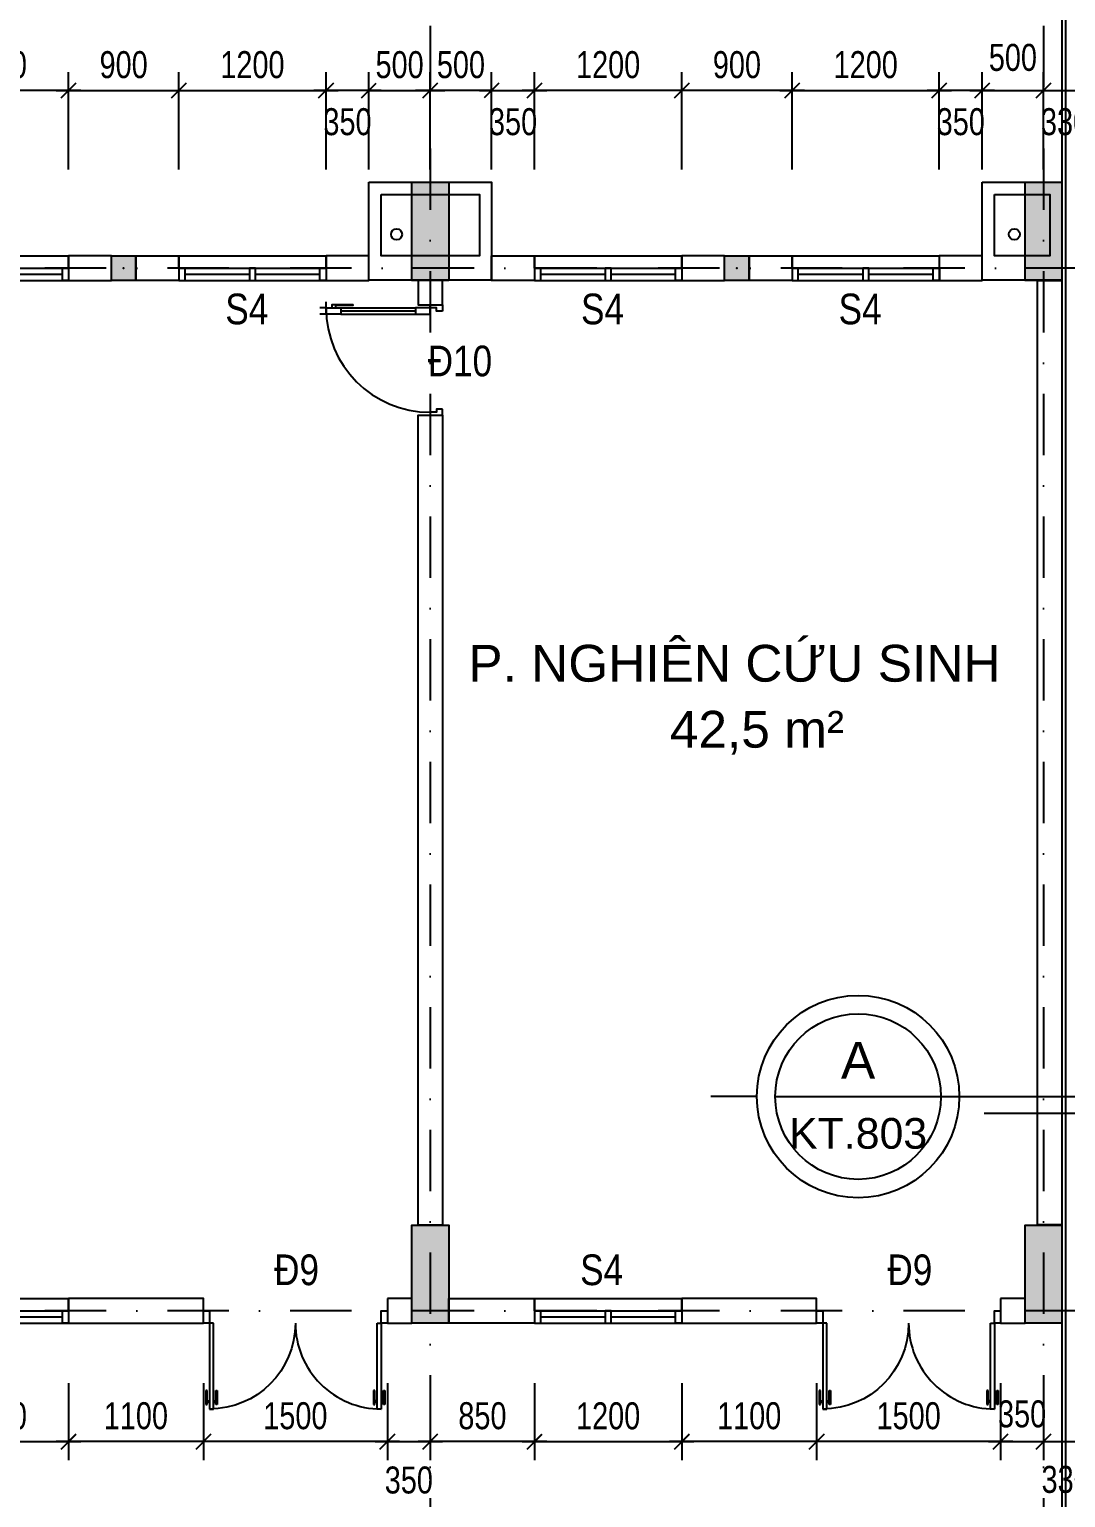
# Model space of a CAD drawing. Header units: millimetres. Extents: x -9574 to 115615, y -25569 to 161230.
# Drawn here: x 16731 to 25180, y 9978 to 21946 of the extents above; entities that cross this region are included whole.
import ezdxf
from ezdxf.enums import TextEntityAlignment as Align

# ---------------------------------------------------------------- set-up
doc = ezdxf.new("R2010")
doc.units = ezdxf.units.MM
doc.linetypes.add('luoi  H3$0$DASHDOT2', pattern=[0.5, 0.25, -0.125, 0, -0.125])
for name, color, linetype in [('cot TT T1$0$COT1', 7, 'Continuous'), ('CUA3', 3, 'Continuous'), ('cuaTT T1$0$TEXTcuaT1', 2, 'Continuous'), ('dimTT T1$0$KICHTHUOC', 2, 'Continuous'), ('GAIN TT 1$0$TUONG6', 6, 'Continuous'), ('KHOANH CT TM-T2-VS1 2$0$GHICHU7', 7, 'Continuous'), ('KHOANH CT TM-T2-VS1 2$0$TUONG6', 6, 'Continuous'), ('luoi  H3$0$luoi  khe', 5, 'Continuous'), ('luoi  H3$0$truc 3', 8, 'Continuous'), ('text T1$0$textH3', 4, 'Continuous'), ('TT T1$0$03', 4, 'Continuous'), ('TT T1$0$COTPHU7', 7, 'Continuous'), ('TT T1$0$CUA', 7, 'Continuous'), ('TT T1$0$CUA3', 3, 'Continuous'), ('TT T1$0$DODOC2', 7, 'Continuous'), ('TT T1$0$HATCH', 8, 'Continuous'), ('TT T1$0$TUONG6', 6, 'Continuous')]:
    doc.layers.add(name, color=color, linetype=linetype)
doc.styles.add('cuaTT T1$0$VNI-Helve-Condense', font='vhelvcn_0.ttf')
doc.styles.add('dimTT T1$1$VSIMPLEX.SHX', font='VSIMPLEX.SHX', dxfattribs={"width": 0.8})
doc.styles.add('KHOANH CT TM-T2-VS1 2$0$VNI-HELVE', font='vhelven_0.ttf')
doc.styles.add('text T1$0$VNI-HELVE', font='vhelven_0.ttf')
doc.dimstyles.new('dimTT T1$1$1-100', dxfattribs={"dimscale": 0, "dimtxt": 220, "dimasz": 120, "dimexe": 150, "dimexo": 300, "dimgap": 100, "dimtad": 1, "dimdec": 0, "dimzin": 0, "dimdsep": 46, "dimtxsty": 'dimTT T1$1$VSIMPLEX.SHX', "dimblk1": 'dimTT T1$1$_OBLIQUE', "dimblk2": 'dimTT T1$1$_OBLIQUE', "dimsah": 1, "dimcen": 0, "dimdle": 100, "dimclrd": 2, "dimclre": 2, "dimclrt": 4, "dimadec": 0, "dimazin": 0, "dimtfac": 1, "dimtdec": 0, "dimtix": 1, "dimtmove": 2, "dimatfit": 3, "dimfxl": 0, "dimtolj": 1, "dimtzin": 0, "dimlwd": -1, "dimlwe": -1, "dimarcsym": 0})

# ---------------------------------------------------------------- blocks, each defined once
blk = doc.blocks.new('luoi  H3')
at = {"layer": 'luoi  H3$0$luoi  khe', "color": 5, "ltscale": 200}
for p, q in [((25150, 23349.4), (25150, 100)), ((25180, 23349.4), (25180, 100))]:
    blk.add_line(p, q, dxfattribs=at)
at = {"layer": 'luoi  H3$0$truc 3', "linetype": 'luoi  H3$0$DASHDOT2', "ltscale": 2000}
for p, q in [((20000, 23976.2), (20000, -1379.3)), ((25000, 23976.2), (25000, -1379.3)), ((67362.8, 20000), (-994.8, 20000)), ((67362.8, 11500), (-994.8, 11500))]:
    blk.add_line(p, q, dxfattribs=at)
blk = doc.blocks.new('TT T1$0$Cotvuong')
blk.add_hatch(color=256).paths.add_polyline_path([(50, 50), (-50, 50), (-50, -50), (50, -50)])
blk.add_lwpolyline([(-50, -50), (50, -50), (50, 50), (-50, 50)], close=True)
blk.add_point((0, 0))
blk = doc.blocks.new('TT T1$0$CUA 1200')
at = {"layer": 'TT T1$0$CUA3'}
for p, q in [((230027, 244954), (228827, 244954)), ((230027, 244854), (230027, 244954)), ((230027, 244854), (228827, 244854)), ((230027, 244754), (228827, 244754)), ((229402, 244804), (228877, 244804)), ((229977, 244804), (229452, 244804))]:
    blk.add_line(p, q, dxfattribs=at)
blk.add_lwpolyline([(228827, 244854), (228827, 244954)], dxfattribs=at)
for points in [[(228827, 244754), (228877, 244754), (228877, 244854), (228827, 244854)], [(229452, 244754), (229402, 244754), (229402, 244854), (229452, 244854)], [(230027, 244754), (229977, 244754), (229977, 244854), (230027, 244854)]]:
    blk.add_lwpolyline(points, close=True, dxfattribs=at)
blk = doc.blocks.new('TT T1$0$CD900')
for p, q in [((830, 75), (220, 75)), ((220, 50), (830, 50)), ((899, 25), (871, 25)), ((950, 75), (1000, 75)), ((950, 25), (1000, 25)), ((950, 25), (950, -25))]:
    blk.add_line(p, q)
for points in [[(0, 850), (50, 850), (50, 875), (100, 875), (100, 900), (0, 900)], [(0, 50), (50, 50), (50, 25), (100, 25), (100, 0), (0, 0)]]:
    blk.add_lwpolyline(points, close=True)
for points in [[(220, 25), (220, 75), (100, 75), (100, 25), (220, 25)], [(853, 25), (220, 25)], [(899, 25), (899, -3), (730, -3)], [(871, 25), (871, 2), (730, 2), (730, -3)], [(830, 25), (830, 75), (950, 75), (950, 25), (830, 25)]]:
    blk.add_lwpolyline(points)
at = {"layer": 'TT T1$0$HATCH'}
blk.add_arc((100, 25), 850, 0, 90, dxfattribs=at)
blk = doc.blocks.new('TT T1$0$D1500')
at = {"linetype": 'Continuous'}
for p, q in [((-700, -50), (-700, -82)), ((0, -50), (-700, -50)), ((-700, -82), (0, -82)), ((-550, -20), (-663, -20)), ((-663, -20), (-663, -31)), ((-663, -31), (-550, -31)), ((-663, -102), (-550, -102)), ((-663, -112), (-663, -102)), ((-550, -112), (-663, -112)), ((-645, -31), (-645, -50)), ((-645, -82), (-645, -102)), ((-634, -31), (-634, -50)), ((-634, -82), (-634, -102)), ((-550, -31), (-550, -20)), ((-550, -102), (-550, -112)), ((-700, -1418), (0, -1418)), ((-700, -1450), (-700, -1418)), ((-550, -1388), (-663, -1388)), ((-663, -1388), (-663, -1398)), ((-663, -1398), (-550, -1398)), ((-645, -1418), (-645, -1398)), ((-634, -1418), (-634, -1398)), ((-550, -1398), (-550, -1388)), ((0, -1450), (-700, -1450)), ((-663, -1469), (-550, -1469)), ((-663, -1480), (-663, -1469)), ((-550, -1480), (-663, -1480)), ((-645, -1469), (-645, -1450)), ((-634, -1469), (-634, -1450)), ((-550, -1469), (-550, -1480))]:
    blk.add_line(p, q, dxfattribs=at)
at = {"color": 4, "linetype": 'Continuous'}
for p, q in [((0, -82), (0, -50)), ((0, -1418), (0, -1450))]:
    blk.add_line(p, q, dxfattribs=at)
at = {"ltscale": 2}
for points in [[(0, -50), (100, -50), (100, 0), (0, 0)], [(0, -1500), (100, -1500), (100, -1450), (0, -1450)]]:
    blk.add_lwpolyline(points, close=True, dxfattribs=at)
at = {"linetype": 'Continuous', "extrusion": (0, 0, -1)}
blk.add_ellipse((0, -50), major_axis=(495, 495), ratio=1, start_param=2.356194, end_param=3.926991, dxfattribs=at)
at = {"linetype": 'Continuous'}
blk.add_ellipse((0, -1450), major_axis=(-495, 495), ratio=1, start_param=-0.785398, end_param=0.785398, dxfattribs=at)
blk = doc.blocks.new('TT T1')
at = {"layer": 'TT T1$0$DODOC2', "ltscale": 2}
blk.add_line((25149.9, 11399.8), (25150, 8600), dxfattribs=at)
for centre in [(19725, 20275.2), (24761.8, 20275.5)]:
    blk.add_circle(centre, 45, dxfattribs=at)
at = {"layer": 'TT T1$0$TUONG6'}
for points in [[(17050, 19899.3), (17400, 19899.3), (17400, 20099.3), (17050, 20099.3)], [(17950, 19899.3), (17600, 19899.3), (17600, 20099.3), (17950, 20099.3)], [(19500, 20099.3), (19150, 20099.3), (19150, 19899.3), (19500, 19899.3)], [(20500, 20099.3), (20850, 20099.3), (20850, 19899.3), (20500, 19899.3)], [(22050, 19899.3), (22400, 19899.3), (22400, 20099.3), (22050, 20099.3)], [(22950, 19899.3), (22600, 19899.3), (22600, 20099.3), (22950, 20099.3)], [(24500, 20099.3), (24150, 20099.3), (24150, 19899.3), (24500, 19899.3)], [(20100, 19700), (20100, 19900), (19900, 19900), (19900, 19700)], [(25150, 19900), (25150, 12200.4), (24950, 12200.4), (24950, 19900)], [(20100, 18800), (20100, 12200), (19900, 12200), (19900, 18800)], [(17050, 11400), (18150, 11400), (18150, 11600), (17050, 11600)], [(19650, 11600), (19650, 11400), (19850, 11400), (19850, 11600)], [(20150, 11600), (20850, 11600), (20850, 11400), (20150, 11400)], [(22050, 11400), (23150, 11400), (23150, 11600), (22050, 11600)], [(24650, 11600), (24650, 11400), (24850, 11400), (24850, 11600)]]:
    blk.add_lwpolyline(points, close=True, dxfattribs=at)
at = {"layer": 'TT T1$0$03', "xscale": -1}
for p in [(245877.4, -224854.3), (247977.4, -224854.3), (250877.4, -224854.3), (252977.4, -224854.3), (245877.4, -233353.6), (250877.4, -233353.6)]:
    blk.add_blockref('TT T1$0$CUA 1200', p, dxfattribs=at)
at = {"layer": 'TT T1$0$COTPHU7', "ltscale": 2, "xscale": -2, "yscale": 2}
for p in [(17500, 19999.3), (22500, 19999.3)]:
    blk.add_blockref('TT T1$0$Cotvuong', p, dxfattribs=at)
at = {"layer": 'TT T1$0$CUA', "rotation": 180}
blk.add_blockref('TT T1$0$CD900', (20100, 19700), dxfattribs=at)
at = {"layer": 'TT T1$0$CUA3', "xscale": -1, "rotation": 270}
for p in [(19650, 11400), (24650, 11400)]:
    blk.add_blockref('TT T1$0$D1500', p, dxfattribs=at)
blk = doc.blocks.new('text T1')
at = {"layer": 'text T1$0$textH3', "style": 'text T1$0$VNI-HELVE'}
for s, p in [('P. NGHIEÂN CÖÙU SINH', (20310, 16629)), ('42,5 m²', (21953, 16091))]:
    blk.add_text(s, height=300, dxfattribs=at).set_placement(p)
blk = doc.blocks.new('GAIN TT 1')
at = {"layer": 'GAIN TT 1$0$TUONG6'}
for points in [[(19500, 20700.4), (20500, 20700.4), (20500, 19900.4), (19500, 19900.4)], [(19600, 20600.4), (20400, 20600.4), (20400, 20100.4), (19600, 20100.4)], [(24500, 20700.4), (25150, 20700.4), (25150, 19900.4), (24500, 19900.4)], [(24600, 20600.4), (25050, 20600.4), (25050, 20100.4), (24600, 20100.4)]]:
    blk.add_lwpolyline(points, close=True, dxfattribs=at)
blk = doc.blocks.new('cot TT T1$0$COTRET')
at = {"layer": 'cot TT T1$0$COT1'}
for points in [[(40610, 0), (40910, 0), (40910, 800), (40610, 800)], [(45610, 0), (45910, 0), (45910, 800), (45610, 800)], [(40610, -8500), (40910, -8500), (40910, -7700), (40610, -7700)], [(45610, -8500), (45910, -8500), (45910, -7700), (45610, -7700)]]:
    blk.add_hatch(color=256, dxfattribs=at).paths.add_polyline_path(points)
for points in [[(40610, 0), (40910, 0), (40910, 800), (40610, 800)], [(45610, 0), (45910, 0), (45910, 800), (45610, 800)], [(40610, -8500), (40910, -8500), (40910, -7700), (40610, -7700)], [(45610, -8500), (45910, -8500), (45910, -7700), (45610, -7700)]]:
    blk.add_lwpolyline(points, close=True, dxfattribs=at)
blk = doc.blocks.new('cot TT T1')
at = {"layer": 'cot TT T1$0$COT1', "ltscale": 2, "extrusion": (0, 0, -1), "zscale": -1}
blk.add_blockref('cot TT T1$0$COTRET', (-65760, 19900), dxfattribs=at)
blk = doc.blocks.new('KHOANH CT TM-T2-VS1 2$0$Chitiet')
for p, q in [((-550, 0), (-800, 0)), ((-450, 0), (450, 0)), ((550, 0), (800, 0))]:
    blk.add_line(p, q)
for radius in [550, 450]:
    blk.add_circle((0, 0), radius)
at = {"style": 'KHOANH CT TM-T2-VS1 2$0$VNI-HELVE'}
for tag, p in [('CT1', (0, 197.2)), ('KT01', (0, -200))]:
    blk.add_attdef(tag, text='', height=200, dxfattribs=at).set_placement(p, align=Align.MIDDLE)
blk = doc.blocks.new('KHOANH CT TM-T2-VS1 2')
at = {"layer": 'KHOANH CT TM-T2-VS1 2$0$GHICHU7'}
blk.add_lwpolyline([(24084, 13247), (25713, 13247)], dxfattribs=at)
at = {"layer": 'KHOANH CT TM-T2-VS1 2$0$TUONG6', "ltscale": 2}
blk.add_line((24517, 13113), (25452, 13113), dxfattribs=at)
at = {"layer": 'KHOANH CT TM-T2-VS1 2$0$GHICHU7'}
ref = blk.add_blockref('KHOANH CT TM-T2-VS1 2$0$Chitiet', (23488, 13247), dxfattribs=dict(at, xscale=1.5, yscale=1.5, zscale=1.5))
ref.add_attrib('KT01', 'KT.803', dxfattribs={"layer": '0', "height": 250, "style": 'KHOANH CT TM-T2-VS1 2$0$VNI-HELVE'}).set_placement((23488, 12947), align=Align.MIDDLE)
ref.add_attrib('CT1', 'A', dxfattribs={"layer": '0', "height": 300, "style": 'KHOANH CT TM-T2-VS1 2$0$VNI-HELVE'}).set_placement((23488, 13543), align=Align.MIDDLE)
blk = doc.blocks.new('dimTT T1$1$_OBLIQUE')
at = {"color": 0, "linetype": 'ByBlock'}
blk.add_line((-0.5, -0.5), (0.5, 0.5), dxfattribs=at)
blk = doc.blocks.new('*D2145')
at = {"layer": 'DEFPOINTS', "color": 0, "ltscale": 2}
for p in [(20000, 11212), (20850, 11212), (20000, 10434)]:
    blk.add_point(p, dxfattribs=at)
at = {"layer": 'dimTT T1$0$KICHTHUOC', "color": 2, "ltscale": 2}
for p, q in [((20000, 10912), (20000, 10284)), ((20850, 10912), (20850, 10284)), ((20950, 10434), (19900, 10434))]:
    blk.add_line(p, q, dxfattribs=at)
at = {"layer": 'dimTT T1$0$KICHTHUOC', "color": 2, "ltscale": 2, "xscale": 120, "yscale": 120, "zscale": 120}
for p, rotation in [((20000, 10434), 179.9999999999974), ((20850, 10434), 359.9999999999973)]:
    blk.add_blockref('dimTT T1$1$_OBLIQUE', p, dxfattribs=dict(at, rotation=rotation))
at = {"layer": 'dimTT T1$0$KICHTHUOC', "color": 4, "ltscale": 2, "insert": (20425, 10644), "char_height": 220, "attachment_point": 5, "style": 'dimTT T1$1$VSIMPLEX.SHX'}
blk.add_mtext('\\A1;850', dxfattribs=at)
blk = doc.blocks.new('*D2155')
at = {"layer": 'DEFPOINTS', "color": 0, "ltscale": 2}
for p in [(25000, 11212), (25330, 11212), (25330, 10434)]:
    blk.add_point(p, dxfattribs=at)
at = {"layer": 'dimTT T1$0$KICHTHUOC', "color": 2, "ltscale": 2}
for p, q in [((25000, 10912), (25000, 10284)), ((25330, 10912), (25330, 10284)), ((24900, 10434), (25430, 10434))]:
    blk.add_line(p, q, dxfattribs=at)
at = {"layer": 'dimTT T1$0$KICHTHUOC', "color": 2, "ltscale": 2, "xscale": 120, "yscale": 120, "zscale": 120, "rotation": 180}
blk.add_blockref('dimTT T1$1$_OBLIQUE', (25000, 10434), dxfattribs=at)
at = {"layer": 'dimTT T1$0$KICHTHUOC', "color": 2, "ltscale": 2, "xscale": 120, "yscale": 120, "zscale": 120}
blk.add_blockref('dimTT T1$1$_OBLIQUE', (25330, 10434), dxfattribs=at)
at = {"layer": 'dimTT T1$0$KICHTHUOC', "color": 4, "ltscale": 2, "insert": (25180, 10125), "char_height": 220, "attachment_point": 5, "style": 'dimTT T1$1$VSIMPLEX.SHX'}
blk.add_mtext('\\A1;330', dxfattribs=at)
blk = doc.blocks.new('*D2193')
at = {"layer": 'DEFPOINTS', "color": 0, "ltscale": 2}
for p in [(20000, 21447), (20000, 20505), (20500, 20505)]:
    blk.add_point(p, dxfattribs=at)
at = {"layer": 'dimTT T1$0$KICHTHUOC', "color": 2, "ltscale": 2}
for p, q in [((20000, 20805), (20000, 21597)), ((20500, 20805), (20500, 21597)), ((20000, 21447), (19880, 21447)), ((20500, 21447), (20000, 21447)), ((20500, 21447), (20620, 21447))]:
    blk.add_line(p, q, dxfattribs=at)
at = {"layer": 'dimTT T1$0$KICHTHUOC', "color": 2, "ltscale": 2, "xscale": 120, "yscale": 120, "zscale": 120}
blk.add_blockref('dimTT T1$1$_OBLIQUE', (20000, 21447), dxfattribs=at)
at = {"layer": 'dimTT T1$0$KICHTHUOC', "color": 2, "ltscale": 2, "xscale": 120, "yscale": 120, "zscale": 120, "rotation": 180}
blk.add_blockref('dimTT T1$1$_OBLIQUE', (20500, 21447), dxfattribs=at)
at = {"layer": 'dimTT T1$0$KICHTHUOC', "color": 4, "ltscale": 2, "insert": (20250, 21657), "char_height": 220, "attachment_point": 5, "style": 'dimTT T1$1$VSIMPLEX.SHX'}
blk.add_mtext('\\A1;500', dxfattribs=at)
blk = doc.blocks.new('*D2194')
at = {"layer": 'DEFPOINTS', "color": 0, "ltscale": 2}
for p in [(20850, 21447), (20500, 20505), (20850, 20505)]:
    blk.add_point(p, dxfattribs=at)
at = {"layer": 'dimTT T1$0$KICHTHUOC', "color": 2, "ltscale": 2}
for p, q in [((20500, 20805), (20500, 21597)), ((20850, 20805), (20850, 21597)), ((20400, 21447), (20950, 21447))]:
    blk.add_line(p, q, dxfattribs=at)
at = {"layer": 'dimTT T1$0$KICHTHUOC', "color": 2, "ltscale": 2, "xscale": 120, "yscale": 120, "zscale": 120, "rotation": 180}
blk.add_blockref('dimTT T1$1$_OBLIQUE', (20500, 21447), dxfattribs=at)
at = {"layer": 'dimTT T1$0$KICHTHUOC', "color": 2, "ltscale": 2, "xscale": 120, "yscale": 120, "zscale": 120}
blk.add_blockref('dimTT T1$1$_OBLIQUE', (20850, 21447), dxfattribs=at)
at = {"layer": 'dimTT T1$0$KICHTHUOC', "color": 4, "ltscale": 2, "insert": (20675, 21192), "char_height": 220, "attachment_point": 5, "style": 'dimTT T1$1$VSIMPLEX.SHX'}
blk.add_mtext('\\A1;350', dxfattribs=at)
blk = doc.blocks.new('*D2195')
at = {"layer": 'DEFPOINTS', "color": 0, "ltscale": 2}
for p in [(20850, 21447), (20850, 20505), (22050, 20505)]:
    blk.add_point(p, dxfattribs=at)
at = {"layer": 'dimTT T1$0$KICHTHUOC', "color": 2, "ltscale": 2}
for p, q in [((20850, 20805), (20850, 21597)), ((22050, 20805), (22050, 21597)), ((22150, 21447), (20750, 21447))]:
    blk.add_line(p, q, dxfattribs=at)
at = {"layer": 'dimTT T1$0$KICHTHUOC', "color": 2, "ltscale": 2, "xscale": 120, "yscale": 120, "zscale": 120, "rotation": 180}
blk.add_blockref('dimTT T1$1$_OBLIQUE', (20850, 21447), dxfattribs=at)
at = {"layer": 'dimTT T1$0$KICHTHUOC', "color": 2, "ltscale": 2, "xscale": 120, "yscale": 120, "zscale": 120}
blk.add_blockref('dimTT T1$1$_OBLIQUE', (22050, 21447), dxfattribs=at)
at = {"layer": 'dimTT T1$0$KICHTHUOC', "color": 4, "ltscale": 2, "insert": (21450, 21657), "char_height": 220, "attachment_point": 5, "style": 'dimTT T1$1$VSIMPLEX.SHX'}
blk.add_mtext('\\A1;1200', dxfattribs=at)
blk = doc.blocks.new('*D2196')
at = {"layer": 'DEFPOINTS', "color": 0, "ltscale": 2}
for p in [(22050, 21447), (22050, 20505), (22950, 20505)]:
    blk.add_point(p, dxfattribs=at)
at = {"layer": 'dimTT T1$0$KICHTHUOC', "color": 2, "ltscale": 2}
for p, q in [((22050, 20805), (22050, 21597)), ((22950, 20805), (22950, 21597)), ((23050, 21447), (21950, 21447))]:
    blk.add_line(p, q, dxfattribs=at)
at = {"layer": 'dimTT T1$0$KICHTHUOC', "color": 2, "ltscale": 2, "xscale": 120, "yscale": 120, "zscale": 120, "rotation": 180}
blk.add_blockref('dimTT T1$1$_OBLIQUE', (22050, 21447), dxfattribs=at)
at = {"layer": 'dimTT T1$0$KICHTHUOC', "color": 2, "ltscale": 2, "xscale": 120, "yscale": 120, "zscale": 120}
blk.add_blockref('dimTT T1$1$_OBLIQUE', (22950, 21447), dxfattribs=at)
at = {"layer": 'dimTT T1$0$KICHTHUOC', "color": 4, "ltscale": 2, "insert": (22500, 21657), "char_height": 220, "attachment_point": 5, "style": 'dimTT T1$1$VSIMPLEX.SHX'}
blk.add_mtext('\\A1;900', dxfattribs=at)
blk = doc.blocks.new('*D2197')
at = {"layer": 'DEFPOINTS', "color": 0, "ltscale": 2}
for p in [(24150, 21447), (22950, 20505), (24150, 20505)]:
    blk.add_point(p, dxfattribs=at)
at = {"layer": 'dimTT T1$0$KICHTHUOC', "color": 2, "ltscale": 2}
for p, q in [((22950, 20805), (22950, 21597)), ((24150, 20805), (24150, 21597)), ((22850, 21447), (24250, 21447))]:
    blk.add_line(p, q, dxfattribs=at)
at = {"layer": 'dimTT T1$0$KICHTHUOC', "color": 2, "ltscale": 2, "xscale": 120, "yscale": 120, "zscale": 120, "rotation": 180}
blk.add_blockref('dimTT T1$1$_OBLIQUE', (22950, 21447), dxfattribs=at)
at = {"layer": 'dimTT T1$0$KICHTHUOC', "color": 2, "ltscale": 2, "xscale": 120, "yscale": 120, "zscale": 120}
blk.add_blockref('dimTT T1$1$_OBLIQUE', (24150, 21447), dxfattribs=at)
at = {"layer": 'dimTT T1$0$KICHTHUOC', "color": 4, "ltscale": 2, "insert": (23550, 21657), "char_height": 220, "attachment_point": 5, "style": 'dimTT T1$1$VSIMPLEX.SHX'}
blk.add_mtext('\\A1;1200', dxfattribs=at)
blk = doc.blocks.new('*D2198')
at = {"layer": 'DEFPOINTS', "color": 0, "ltscale": 2}
for p in [(24150, 21447), (24150, 20505), (24500, 20505)]:
    blk.add_point(p, dxfattribs=at)
at = {"layer": 'dimTT T1$0$KICHTHUOC', "color": 2, "ltscale": 2}
for p, q in [((24150, 20805), (24150, 21597)), ((24500, 20805), (24500, 21597)), ((24600, 21447), (24050, 21447))]:
    blk.add_line(p, q, dxfattribs=at)
at = {"layer": 'dimTT T1$0$KICHTHUOC', "color": 2, "ltscale": 2, "xscale": 120, "yscale": 120, "zscale": 120, "rotation": 180}
blk.add_blockref('dimTT T1$1$_OBLIQUE', (24150, 21447), dxfattribs=at)
at = {"layer": 'dimTT T1$0$KICHTHUOC', "color": 2, "ltscale": 2, "xscale": 120, "yscale": 120, "zscale": 120}
blk.add_blockref('dimTT T1$1$_OBLIQUE', (24500, 21447), dxfattribs=at)
at = {"layer": 'dimTT T1$0$KICHTHUOC', "color": 4, "ltscale": 2, "insert": (24325, 21192), "char_height": 220, "attachment_point": 5, "style": 'dimTT T1$1$VSIMPLEX.SHX'}
blk.add_mtext('\\A1;350', dxfattribs=at)
blk = doc.blocks.new('*D2199')
at = {"layer": 'DEFPOINTS', "color": 0, "ltscale": 2}
for p in [(25000, 21447), (24500, 20505), (25000, 20505)]:
    blk.add_point(p, dxfattribs=at)
at = {"layer": 'dimTT T1$0$KICHTHUOC', "color": 2, "ltscale": 2}
for p, q in [((24500, 20805), (24500, 21597)), ((25000, 20805), (25000, 21597)), ((24400, 21447), (25100, 21447))]:
    blk.add_line(p, q, dxfattribs=at)
at = {"layer": 'dimTT T1$0$KICHTHUOC', "color": 2, "ltscale": 2, "xscale": 120, "yscale": 120, "zscale": 120, "rotation": 180}
blk.add_blockref('dimTT T1$1$_OBLIQUE', (24500, 21447), dxfattribs=at)
at = {"layer": 'dimTT T1$0$KICHTHUOC', "color": 2, "ltscale": 2, "xscale": 120, "yscale": 120, "zscale": 120}
blk.add_blockref('dimTT T1$1$_OBLIQUE', (25000, 21447), dxfattribs=at)
at = {"layer": 'dimTT T1$0$KICHTHUOC', "color": 4, "ltscale": 2, "insert": (24750, 21716), "char_height": 220, "attachment_point": 5, "style": 'dimTT T1$1$VSIMPLEX.SHX'}
blk.add_mtext('\\A1;500', dxfattribs=at)
blk = doc.blocks.new('*D2200')
at = {"layer": 'DEFPOINTS', "color": 0, "ltscale": 2}
for p in [(25330, 21447), (25000, 20505), (25330, 20505)]:
    blk.add_point(p, dxfattribs=at)
at = {"layer": 'dimTT T1$0$KICHTHUOC', "color": 2, "ltscale": 2}
for p, q in [((25000, 20805), (25000, 21597)), ((25330, 20805), (25330, 21597)), ((24900, 21447), (25430, 21447))]:
    blk.add_line(p, q, dxfattribs=at)
at = {"layer": 'dimTT T1$0$KICHTHUOC', "color": 2, "ltscale": 2, "xscale": 120, "yscale": 120, "zscale": 120, "rotation": 180}
blk.add_blockref('dimTT T1$1$_OBLIQUE', (25000, 21447), dxfattribs=at)
at = {"layer": 'dimTT T1$0$KICHTHUOC', "color": 2, "ltscale": 2, "xscale": 120, "yscale": 120, "zscale": 120}
blk.add_blockref('dimTT T1$1$_OBLIQUE', (25330, 21447), dxfattribs=at)
at = {"layer": 'dimTT T1$0$KICHTHUOC', "color": 4, "ltscale": 2, "insert": (25175, 21192), "char_height": 220, "attachment_point": 5, "style": 'dimTT T1$1$VSIMPLEX.SHX'}
blk.add_mtext('\\A1;330', dxfattribs=at)
blk = doc.blocks.new('*D2209')
at = {"layer": 'DEFPOINTS', "color": 0, "ltscale": 2}
for p in [(20000, 21447), (19500, 20505), (20000, 20505)]:
    blk.add_point(p, dxfattribs=at)
at = {"layer": 'dimTT T1$0$KICHTHUOC', "color": 2, "ltscale": 2}
for p, q in [((19500, 20805), (19500, 21597)), ((20000, 20805), (20000, 21597)), ((19500, 21447), (19380, 21447)), ((19500, 21447), (20000, 21447)), ((20000, 21447), (20120, 21447))]:
    blk.add_line(p, q, dxfattribs=at)
at = {"layer": 'dimTT T1$0$KICHTHUOC', "color": 2, "ltscale": 2, "xscale": 120, "yscale": 120, "zscale": 120}
blk.add_blockref('dimTT T1$1$_OBLIQUE', (19500, 21447), dxfattribs=at)
at = {"layer": 'dimTT T1$0$KICHTHUOC', "color": 2, "ltscale": 2, "xscale": 120, "yscale": 120, "zscale": 120, "rotation": 180}
blk.add_blockref('dimTT T1$1$_OBLIQUE', (20000, 21447), dxfattribs=at)
at = {"layer": 'dimTT T1$0$KICHTHUOC', "color": 4, "ltscale": 2, "insert": (19750, 21657), "char_height": 220, "attachment_point": 5, "style": 'dimTT T1$1$VSIMPLEX.SHX'}
blk.add_mtext('\\A1;500', dxfattribs=at)
blk = doc.blocks.new('*D2210')
at = {"layer": 'DEFPOINTS', "color": 0, "ltscale": 2}
for p in [(19150, 21447), (19150, 20505), (19500, 20505)]:
    blk.add_point(p, dxfattribs=at)
at = {"layer": 'dimTT T1$0$KICHTHUOC', "color": 2, "ltscale": 2}
for p, q in [((19150, 20805), (19150, 21597)), ((19500, 20805), (19500, 21597)), ((19600, 21447), (19050, 21447))]:
    blk.add_line(p, q, dxfattribs=at)
at = {"layer": 'dimTT T1$0$KICHTHUOC', "color": 2, "ltscale": 2, "xscale": 120, "yscale": 120, "zscale": 120, "rotation": 180}
blk.add_blockref('dimTT T1$1$_OBLIQUE', (19150, 21447), dxfattribs=at)
at = {"layer": 'dimTT T1$0$KICHTHUOC', "color": 2, "ltscale": 2, "xscale": 120, "yscale": 120, "zscale": 120}
blk.add_blockref('dimTT T1$1$_OBLIQUE', (19500, 21447), dxfattribs=at)
at = {"layer": 'dimTT T1$0$KICHTHUOC', "color": 4, "ltscale": 2, "insert": (19325, 21192), "char_height": 220, "attachment_point": 5, "style": 'dimTT T1$1$VSIMPLEX.SHX'}
blk.add_mtext('\\A1;350', dxfattribs=at)
blk = doc.blocks.new('*D2232')
at = {"layer": 'DEFPOINTS', "color": 0, "ltscale": 2}
for p in [(19150, 21447), (17950, 20505), (19150, 20505)]:
    blk.add_point(p, dxfattribs=at)
at = {"layer": 'dimTT T1$0$KICHTHUOC', "color": 2, "ltscale": 2}
for p, q in [((17950, 20805), (17950, 21597)), ((19150, 20805), (19150, 21597)), ((17850, 21447), (19250, 21447))]:
    blk.add_line(p, q, dxfattribs=at)
at = {"layer": 'dimTT T1$0$KICHTHUOC', "color": 2, "ltscale": 2, "xscale": 120, "yscale": 120, "zscale": 120, "rotation": 180}
blk.add_blockref('dimTT T1$1$_OBLIQUE', (17950, 21447), dxfattribs=at)
at = {"layer": 'dimTT T1$0$KICHTHUOC', "color": 2, "ltscale": 2, "xscale": 120, "yscale": 120, "zscale": 120}
blk.add_blockref('dimTT T1$1$_OBLIQUE', (19150, 21447), dxfattribs=at)
at = {"layer": 'dimTT T1$0$KICHTHUOC', "color": 4, "ltscale": 2, "insert": (18550, 21657), "char_height": 220, "attachment_point": 5, "style": 'dimTT T1$1$VSIMPLEX.SHX'}
blk.add_mtext('\\A1;1200', dxfattribs=at)
blk = doc.blocks.new('*D2233')
at = {"layer": 'DEFPOINTS', "color": 0, "ltscale": 2}
for p in [(17950, 21447), (17050, 20505), (17950, 20505)]:
    blk.add_point(p, dxfattribs=at)
at = {"layer": 'dimTT T1$0$KICHTHUOC', "color": 2, "ltscale": 2}
for p, q in [((17050, 20805), (17050, 21597)), ((17950, 20805), (17950, 21597)), ((16950, 21447), (18050, 21447))]:
    blk.add_line(p, q, dxfattribs=at)
at = {"layer": 'dimTT T1$0$KICHTHUOC', "color": 2, "ltscale": 2, "xscale": 120, "yscale": 120, "zscale": 120, "rotation": 180}
blk.add_blockref('dimTT T1$1$_OBLIQUE', (17050, 21447), dxfattribs=at)
at = {"layer": 'dimTT T1$0$KICHTHUOC', "color": 2, "ltscale": 2, "xscale": 120, "yscale": 120, "zscale": 120}
blk.add_blockref('dimTT T1$1$_OBLIQUE', (17950, 21447), dxfattribs=at)
at = {"layer": 'dimTT T1$0$KICHTHUOC', "color": 4, "ltscale": 2, "insert": (17500, 21657), "char_height": 220, "attachment_point": 5, "style": 'dimTT T1$1$VSIMPLEX.SHX'}
blk.add_mtext('\\A1;900', dxfattribs=at)
blk = doc.blocks.new('*D2234')
at = {"layer": 'DEFPOINTS', "color": 0, "ltscale": 2}
for p in [(15850, 21447), (15850, 20505), (17050, 20505)]:
    blk.add_point(p, dxfattribs=at)
at = {"layer": 'dimTT T1$0$KICHTHUOC', "color": 2, "ltscale": 2}
for p, q in [((15850, 20805), (15850, 21597)), ((17050, 20805), (17050, 21597)), ((17150, 21447), (15750, 21447))]:
    blk.add_line(p, q, dxfattribs=at)
at = {"layer": 'dimTT T1$0$KICHTHUOC', "color": 2, "ltscale": 2, "xscale": 120, "yscale": 120, "zscale": 120, "rotation": 180}
blk.add_blockref('dimTT T1$1$_OBLIQUE', (15850, 21447), dxfattribs=at)
at = {"layer": 'dimTT T1$0$KICHTHUOC', "color": 2, "ltscale": 2, "xscale": 120, "yscale": 120, "zscale": 120}
blk.add_blockref('dimTT T1$1$_OBLIQUE', (17050, 21447), dxfattribs=at)
at = {"layer": 'dimTT T1$0$KICHTHUOC', "color": 4, "ltscale": 2, "insert": (16450, 21657), "char_height": 220, "attachment_point": 5, "style": 'dimTT T1$1$VSIMPLEX.SHX'}
blk.add_mtext('\\A1;1200', dxfattribs=at)
blk = doc.blocks.new('*D2242')
at = {"layer": 'DEFPOINTS', "color": 0, "ltscale": 2}
for p in [(23150, 11212), (24650, 11212), (23150, 10434)]:
    blk.add_point(p, dxfattribs=at)
at = {"layer": 'dimTT T1$0$KICHTHUOC', "color": 2, "ltscale": 2}
for p, q in [((23150, 10912), (23150, 10284)), ((24650, 10912), (24650, 10284)), ((24750, 10434), (23050, 10434))]:
    blk.add_line(p, q, dxfattribs=at)
at = {"layer": 'dimTT T1$0$KICHTHUOC', "color": 2, "ltscale": 2, "xscale": 120, "yscale": 120, "zscale": 120}
for p, rotation in [((23150, 10434), 179.9999999999974), ((24650, 10434), 359.9999999999973)]:
    blk.add_blockref('dimTT T1$1$_OBLIQUE', p, dxfattribs=dict(at, rotation=rotation))
at = {"layer": 'dimTT T1$0$KICHTHUOC', "color": 4, "ltscale": 2, "insert": (23900, 10644), "char_height": 220, "attachment_point": 5, "style": 'dimTT T1$1$VSIMPLEX.SHX'}
blk.add_mtext('\\A1;1500', dxfattribs=at)
blk = doc.blocks.new('*D2243')
at = {"layer": 'DEFPOINTS', "color": 0, "ltscale": 2}
for p in [(24650, 11211), (25000, 11212), (25000, 10434)]:
    blk.add_point(p, dxfattribs=at)
at = {"layer": 'dimTT T1$0$KICHTHUOC', "color": 2, "ltscale": 2}
for p, q in [((24650, 10911), (24650, 10284)), ((25000, 10912), (25000, 10284)), ((24550, 10434), (25100, 10434))]:
    blk.add_line(p, q, dxfattribs=at)
at = {"layer": 'dimTT T1$0$KICHTHUOC', "color": 2, "ltscale": 2, "xscale": 120, "yscale": 120, "zscale": 120, "rotation": 180}
blk.add_blockref('dimTT T1$1$_OBLIQUE', (24650, 10434), dxfattribs=at)
at = {"layer": 'dimTT T1$0$KICHTHUOC', "color": 2, "ltscale": 2, "xscale": 120, "yscale": 120, "zscale": 120}
blk.add_blockref('dimTT T1$1$_OBLIQUE', (25000, 10434), dxfattribs=at)
at = {"layer": 'dimTT T1$0$KICHTHUOC', "color": 4, "ltscale": 2, "insert": (24825, 10659), "char_height": 220, "attachment_point": 5, "style": 'dimTT T1$1$VSIMPLEX.SHX'}
blk.add_mtext('\\A1;350', dxfattribs=at)
blk = doc.blocks.new('*D2244')
at = {"layer": 'DEFPOINTS', "color": 0, "ltscale": 2}
for p in [(20850, 11212), (22050, 11211), (20850, 10433)]:
    blk.add_point(p, dxfattribs=at)
at = {"layer": 'dimTT T1$0$KICHTHUOC', "color": 2, "ltscale": 2}
for p, q in [((20850, 10912), (20850, 10283)), ((22050, 10911), (22050, 10283)), ((22150, 10433), (20750, 10433))]:
    blk.add_line(p, q, dxfattribs=at)
at = {"layer": 'dimTT T1$0$KICHTHUOC', "color": 2, "ltscale": 2, "xscale": 120, "yscale": 120, "zscale": 120}
for p, rotation in [((20850, 10433), 179.9999999999974), ((22050, 10433), 359.9999999999973)]:
    blk.add_blockref('dimTT T1$1$_OBLIQUE', p, dxfattribs=dict(at, rotation=rotation))
at = {"layer": 'dimTT T1$0$KICHTHUOC', "color": 4, "ltscale": 2, "insert": (21450, 10643), "char_height": 220, "attachment_point": 5, "style": 'dimTT T1$1$VSIMPLEX.SHX'}
blk.add_mtext('\\A1;1200', dxfattribs=at)
blk = doc.blocks.new('*D2245')
at = {"layer": 'DEFPOINTS', "color": 0, "ltscale": 2}
for p in [(22050, 11211), (23150, 11211), (22050, 10434)]:
    blk.add_point(p, dxfattribs=at)
at = {"layer": 'dimTT T1$0$KICHTHUOC', "color": 2, "ltscale": 2}
for p, q in [((22050, 10911), (22050, 10284)), ((23150, 10911), (23150, 10284)), ((23250, 10434), (21950, 10434))]:
    blk.add_line(p, q, dxfattribs=at)
at = {"layer": 'dimTT T1$0$KICHTHUOC', "color": 2, "ltscale": 2, "xscale": 120, "yscale": 120, "zscale": 120}
for p, rotation in [((22050, 10434), 179.9999999999974), ((23150, 10434), 359.9999999999973)]:
    blk.add_blockref('dimTT T1$1$_OBLIQUE', p, dxfattribs=dict(at, rotation=rotation))
at = {"layer": 'dimTT T1$0$KICHTHUOC', "color": 4, "ltscale": 2, "insert": (22600, 10644), "char_height": 220, "attachment_point": 5, "style": 'dimTT T1$1$VSIMPLEX.SHX'}
blk.add_mtext('\\A1;1100', dxfattribs=at)
blk = doc.blocks.new('*D2247')
at = {"layer": 'DEFPOINTS', "color": 0, "ltscale": 2}
for p in [(18150, 11212), (19650, 11212), (18150, 10434)]:
    blk.add_point(p, dxfattribs=at)
at = {"layer": 'dimTT T1$0$KICHTHUOC', "color": 2, "ltscale": 2}
for p, q in [((18150, 10912), (18150, 10284)), ((19650, 10912), (19650, 10284)), ((19750, 10434), (18050, 10434))]:
    blk.add_line(p, q, dxfattribs=at)
at = {"layer": 'dimTT T1$0$KICHTHUOC', "color": 2, "ltscale": 2, "xscale": 120, "yscale": 120, "zscale": 120}
for p, rotation in [((18150, 10434), 179.9999999999974), ((19650, 10434), 359.9999999999973)]:
    blk.add_blockref('dimTT T1$1$_OBLIQUE', p, dxfattribs=dict(at, rotation=rotation))
at = {"layer": 'dimTT T1$0$KICHTHUOC', "color": 4, "ltscale": 2, "insert": (18900, 10644), "char_height": 220, "attachment_point": 5, "style": 'dimTT T1$1$VSIMPLEX.SHX'}
blk.add_mtext('\\A1;1500', dxfattribs=at)
blk = doc.blocks.new('*D2248')
at = {"layer": 'DEFPOINTS', "color": 0, "ltscale": 2}
for p in [(19650, 11211), (20000, 11212), (20000, 10434)]:
    blk.add_point(p, dxfattribs=at)
at = {"layer": 'dimTT T1$0$KICHTHUOC', "color": 2, "ltscale": 2}
for p, q in [((19650, 10911), (19650, 10284)), ((20000, 10912), (20000, 10284)), ((19550, 10434), (20100, 10434))]:
    blk.add_line(p, q, dxfattribs=at)
at = {"layer": 'dimTT T1$0$KICHTHUOC', "color": 2, "ltscale": 2, "xscale": 120, "yscale": 120, "zscale": 120, "rotation": 180}
blk.add_blockref('dimTT T1$1$_OBLIQUE', (19650, 10434), dxfattribs=at)
at = {"layer": 'dimTT T1$0$KICHTHUOC', "color": 2, "ltscale": 2, "xscale": 120, "yscale": 120, "zscale": 120}
blk.add_blockref('dimTT T1$1$_OBLIQUE', (20000, 10434), dxfattribs=at)
at = {"layer": 'dimTT T1$0$KICHTHUOC', "color": 4, "ltscale": 2, "insert": (19825, 10120), "char_height": 220, "attachment_point": 5, "style": 'dimTT T1$1$VSIMPLEX.SHX'}
blk.add_mtext('\\A1;350', dxfattribs=at)
blk = doc.blocks.new('*D2249')
at = {"layer": 'DEFPOINTS', "color": 0, "ltscale": 2}
for p in [(15850, 11212), (17050, 11211), (15850, 10433)]:
    blk.add_point(p, dxfattribs=at)
at = {"layer": 'dimTT T1$0$KICHTHUOC', "color": 2, "ltscale": 2}
for p, q in [((15850, 10912), (15850, 10283)), ((17050, 10911), (17050, 10283)), ((17150, 10433), (15750, 10433))]:
    blk.add_line(p, q, dxfattribs=at)
at = {"layer": 'dimTT T1$0$KICHTHUOC', "color": 2, "ltscale": 2, "xscale": 120, "yscale": 120, "zscale": 120}
for p, rotation in [((15850, 10433), 179.9999999999974), ((17050, 10433), 359.9999999999973)]:
    blk.add_blockref('dimTT T1$1$_OBLIQUE', p, dxfattribs=dict(at, rotation=rotation))
at = {"layer": 'dimTT T1$0$KICHTHUOC', "color": 4, "ltscale": 2, "insert": (16450, 10643), "char_height": 220, "attachment_point": 5, "style": 'dimTT T1$1$VSIMPLEX.SHX'}
blk.add_mtext('\\A1;1200', dxfattribs=at)
blk = doc.blocks.new('*D2250')
at = {"layer": 'DEFPOINTS', "color": 0, "ltscale": 2}
for p in [(17050, 11211), (18150, 11211), (17050, 10434)]:
    blk.add_point(p, dxfattribs=at)
at = {"layer": 'dimTT T1$0$KICHTHUOC', "color": 2, "ltscale": 2}
for p, q in [((17050, 10911), (17050, 10284)), ((18150, 10911), (18150, 10284)), ((18250, 10434), (16950, 10434))]:
    blk.add_line(p, q, dxfattribs=at)
at = {"layer": 'dimTT T1$0$KICHTHUOC', "color": 2, "ltscale": 2, "xscale": 120, "yscale": 120, "zscale": 120}
for p, rotation in [((17050, 10434), 179.9999999999974), ((18150, 10434), 359.9999999999973)]:
    blk.add_blockref('dimTT T1$1$_OBLIQUE', p, dxfattribs=dict(at, rotation=rotation))
at = {"layer": 'dimTT T1$0$KICHTHUOC', "color": 4, "ltscale": 2, "insert": (17600, 10644), "char_height": 220, "attachment_point": 5, "style": 'dimTT T1$1$VSIMPLEX.SHX'}
blk.add_mtext('\\A1;1100', dxfattribs=at)
blk = doc.blocks.new('cuaTT T1')
at = {"layer": 'cuaTT T1$0$TEXTcuaT1', "style": 'cuaTT T1$0$VNI-Helve-Condense'}
for s, p in [('S4', (18329, 19542)), ('S4', (21229, 19542)), ('S4', (23329, 19542)), ('Ñ10', (19979, 19118)), ('Ñ9', (18727, 11710)), ('S4', (21222, 11710)), ('Ñ9', (23727, 11710))]:
    blk.add_text(s, height=250, dxfattribs=at).set_placement(p)
blk = doc.blocks.new('dimTT T1')
at = {"layer": 'dimTT T1$0$KICHTHUOC', "ltscale": 2}
for base, p1, p2, picture, middle in [((15850, 21446.7), (17050, 20505.5), (15850, 20505.5), '*D2234', (16450, 21656.7)), ((20000, 21446.7), (20500, 20505.5), (20000, 20505.5), '*D2193', (20250, 21656.7)), ((20850, 21446.7), (22050, 20505.5), (20850, 20505.5), '*D2195', (21450, 21656.7)), ((22050, 21446.7), (22950, 20505.5), (22050, 20505.5), '*D2196', (22500, 21656.7)), ((15850, 10433.3), (17050, 11211.2), (15850, 11211.9), '*D2249', (16450, 10643.3)), ((17050, 10433.9), (18150, 11211.5), (17050, 11211.2), '*D2250', (17600, 10643.9)), ((18150, 10433.9), (19650, 11211.6), (18150, 11212.5), '*D2247', (18900, 10643.9)), ((20000, 10433.9), (20850, 11211.9), (20000, 11211.9), '*D2145', (20425, 10643.9)), ((20850, 10433.3), (22050, 11211.2), (20850, 11211.9), '*D2244', (21450, 10643.3)), ((22050, 10433.9), (23150, 11211.5), (22050, 11211.2), '*D2245', (22600, 10643.9)), ((23150, 10433.9), (24650, 11211.6), (23150, 11212.5), '*D2242', (23900, 10643.9))]:
    dim = blk.add_linear_dim(base=base, p1=p1, p2=p2, angle=180, dimstyle='dimTT T1$1$1-100', override={"dimscale": 1}, dxfattribs=at)
    dim.commit()
    dim.dimension.update_dxf_attribs({"geometry": picture, "text_midpoint": middle})
for base, p1, p2, picture, middle in [((17950, 21446.7), (17050, 20505.5), (17950, 20505.5), '*D2233', (17500, 21656.7)), ((19150, 21446.7), (17950, 20505.5), (19150, 20505.5), '*D2232', (18550, 21656.7)), ((20000, 21446.7), (19500, 20505.5), (20000, 20505.5), '*D2209', (19750, 21656.7)), ((24150, 21446.7), (22950, 20505.5), (24150, 20505.5), '*D2197', (23550, 21656.7))]:
    dim = blk.add_linear_dim(base=base, p1=p1, p2=p2, dimstyle='dimTT T1$1$1-100', override={"dimscale": 1}, dxfattribs=at)
    dim.commit()
    dim.dimension.update_dxf_attribs({"geometry": picture, "text_midpoint": middle})
for base, p1, p2, picture, middle in [((25000, 21446.7), (24500, 20505.5), (25000, 20505.5), '*D2199', (24750, 21716.3)), ((20850, 21446.7), (20500, 20505.5), (20850, 20505.5), '*D2194', (20675, 21191.8)), ((25330, 21446.7), (25000, 20505.5), (25330, 20505.5), '*D2200', (25175, 21191.8))]:
    dim = blk.add_linear_dim(base=base, p1=p1, p2=p2, dimstyle='dimTT T1$1$1-100', override={"dimscale": 1}, dxfattribs=at)
    dim.commit()
    dim.dimension.update_dxf_attribs({"geometry": picture, "text_midpoint": middle, "dimtype": 160})
for base, p1, p2, angle, picture, middle in [((19150, 21446.7), (19500, 20505.5), (19150, 20505.5), 180, '*D2210', (19325, 21191.8)), ((24150, 21446.7), (24500, 20505.5), (24150, 20505.5), 180, '*D2198', (24325, 21191.8)), ((20000, 10433.9), (19650, 11211.5), (20000, 11211.9), 0, '*D2248', (19825, 10120.2)), ((25000, 10433.9), (24650, 11211.5), (25000, 11211.9), 0, '*D2243', (24825, 10658.9)), ((25330, 10433.9), (25000, 11211.6), (25330, 11211.9), 0, '*D2155', (25180, 10124.9))]:
    dim = blk.add_linear_dim(base=base, p1=p1, p2=p2, angle=angle, dimstyle='dimTT T1$1$1-100', override={"dimscale": 1}, dxfattribs=at)
    dim.commit()
    dim.dimension.update_dxf_attribs({"geometry": picture, "text_midpoint": middle, "dimtype": 160})

msp = doc.modelspace()

# ---------------------------------------------------------------- block references
for name in ['TT T1', 'cot TT T1', 'luoi  H3', 'KHOANH CT TM-T2-VS1 2', 'dimTT T1', 'GAIN TT 1', 'cuaTT T1']:
    msp.add_blockref(name, (0, 0))
at = {"layer": 'CUA3'}
msp.add_blockref('text T1', (0, 0), dxfattribs=at)

doc.saveas('drawing.dxf')
